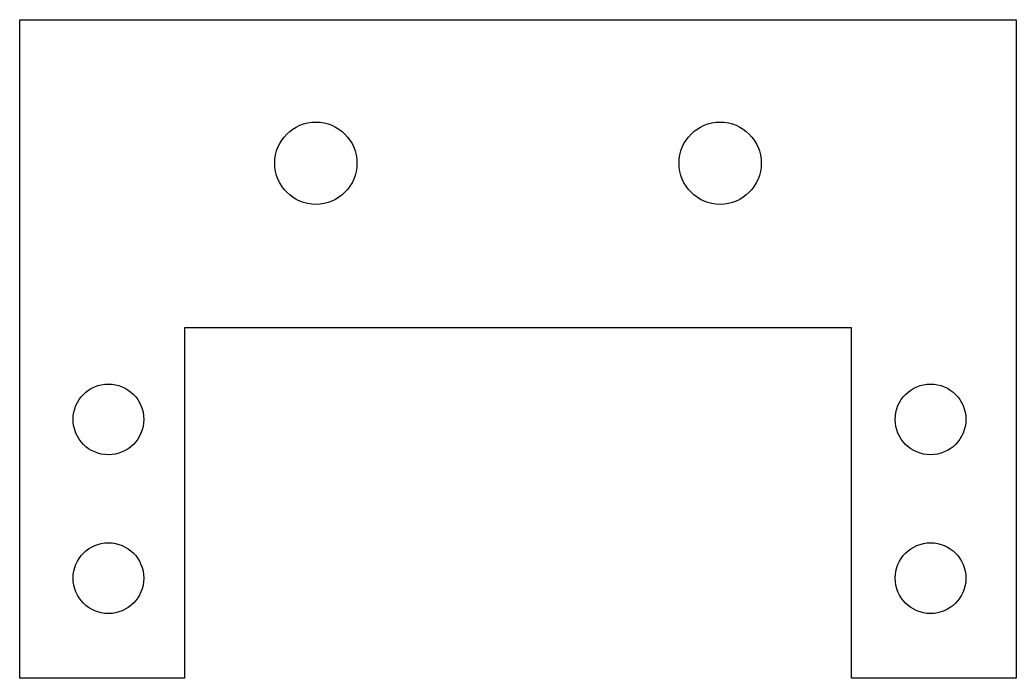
# Model space of a CAD drawing. Header units: millimetres. Extents: x -12.5 to 48.1, y -10.9 to 29.1.
import ezdxf

# ---------------------------------------------------------------- set-up
doc = ezdxf.new("R2010")
doc.units = ezdxf.units.MM

msp = doc.modelspace()

# ---------------------------------------------------------------- linework, layer by layer
msp.add_lwpolyline([(37.8, 10.395), (-2.483, 10.395), (-2.483, 9.9), (-2.483, -10.897), (-12.483, -10.897), (-12.483, 29.103), (48.104, 29.103), (48.104, -10.897), (38.104, -10.897), (38.104, 9.861), (38.104, 10.395)], close=True)
for centre, radius in [((5.517, 20.395), 2.5), ((30.104, 20.395), 2.5), ((-7.1, 4.825), 2.15), ((42.9, 4.825), 2.15), ((-7.1, -4.825), 2.15), ((42.9, -4.825), 2.15)]:
    msp.add_circle(centre, radius)

doc.saveas('drawing.dxf')
